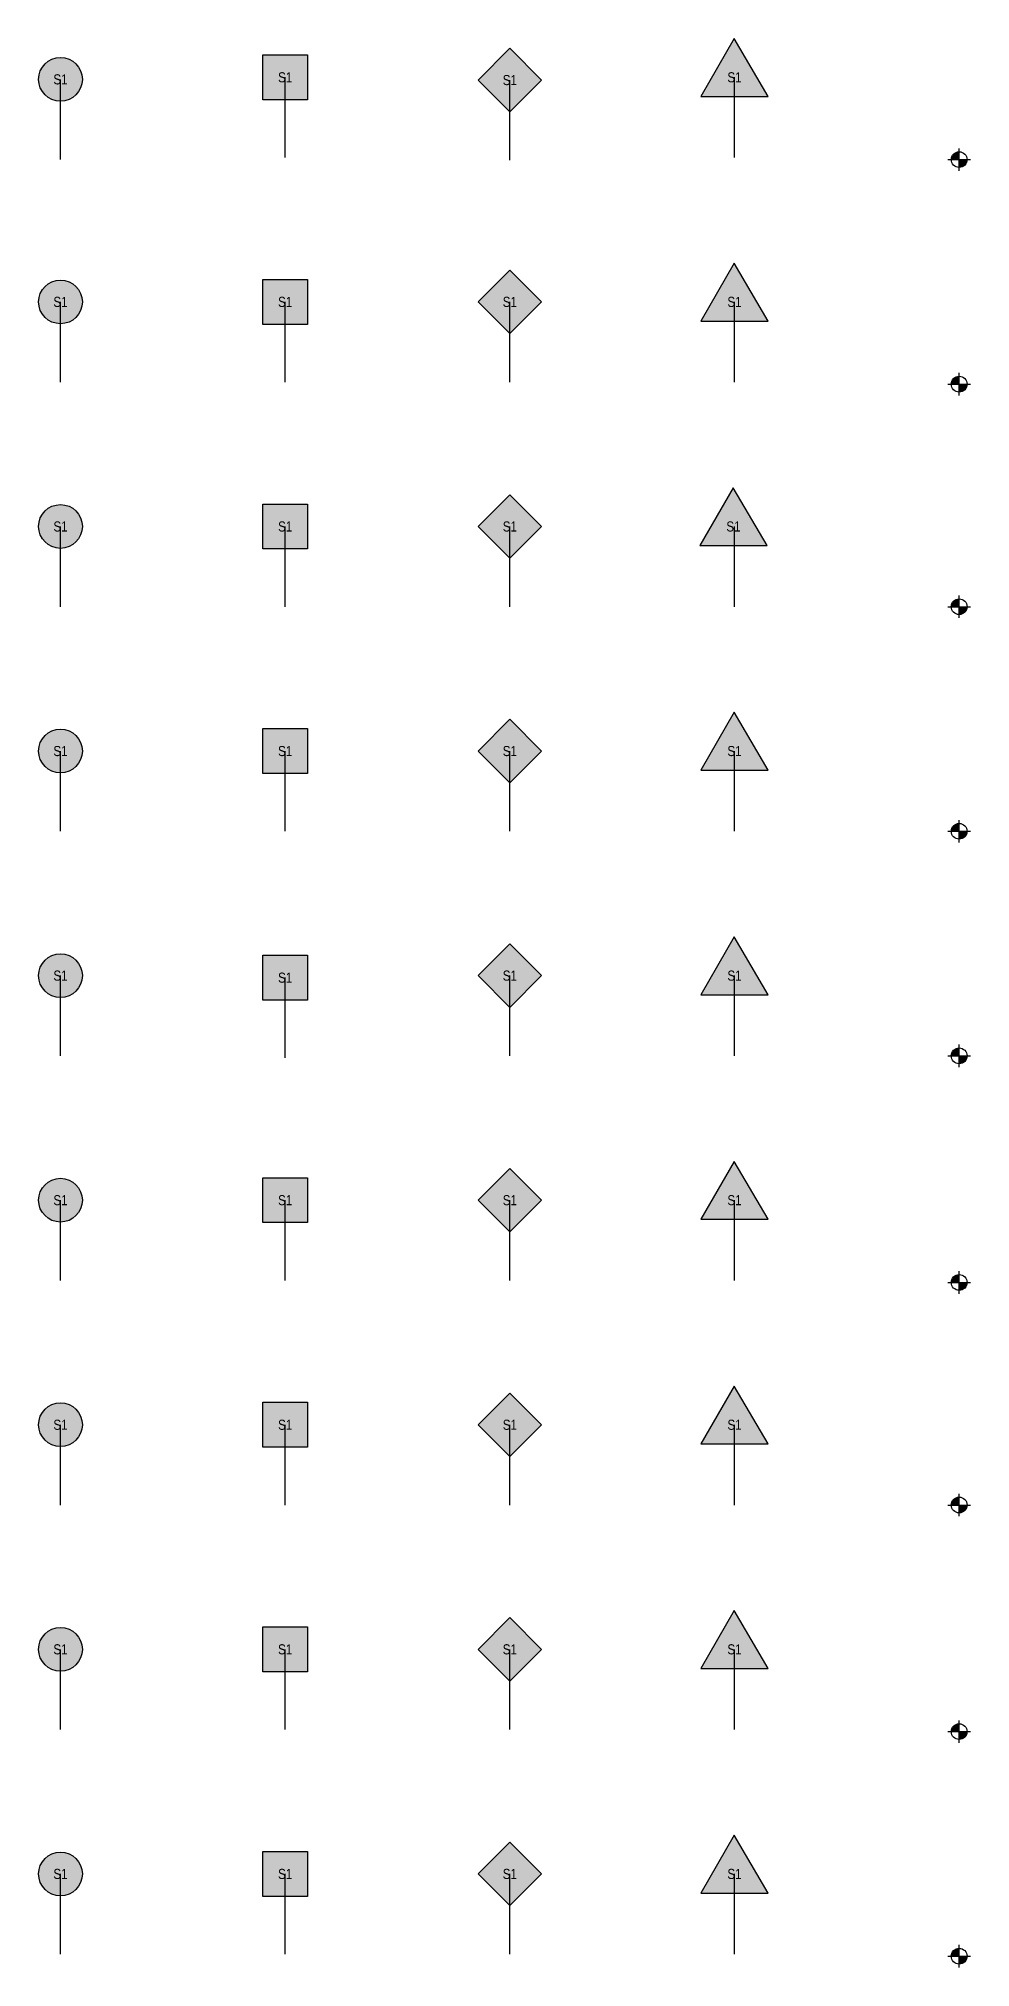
# Model space of a CAD drawing. Extents: x 90 to 505, y -806 to 53.
import ezdxf
from ezdxf.enums import TextEntityAlignment as Align

# ---------------------------------------------------------------- set-up
doc = ezdxf.new("R2010")
doc.units = 0
doc.header["$MEASUREMENT"] = 0
for name, color, linetype, lineweight, true_color in [('AMARELO', 2, 'Continuous', 30, 0xffff00), ('CASTANHO', 7, 'Continuous', 30, 0xa37a29), ('Propecção - Sondagem_Grise', 7, 'Continuous', 30, 0xd1d1d1), ('ROXO', 7, 'Continuous', 30, 0xcb01be)]:
    doc.layers.add(name, color=color, linetype=linetype, lineweight=lineweight, true_color=true_color)
for name, color, linetype, lineweight in [('AZUL', 160, 'Continuous', 30), ('BRANCO', 255, 'Continuous', 30), ('CINZENTO', 253, 'Continuous', 30), ('PRETO', 7, 'Continuous', 30), ('VERDE', 100, 'Continuous', 30), ('VERMELHO', 20, 'Continuous', 30)]:
    doc.layers.add(name, color=color, linetype=linetype, lineweight=lineweight)
doc.styles.add('Prosp', font='ARIALN.TTF')

# ---------------------------------------------------------------- blocks, each defined once
blk = doc.blocks.new('CIRCULO_AMARELO')
at = {"layer": 'Propecção - Sondagem_Grise'}
h = blk.add_hatch(color=256, dxfattribs=at)
h.dxf.hatch_style = 1
h.paths.add_polyline_path([(-9.74, 35.73, 1), (9.74, 35.73, 1)])
at = {"layer": 'AMARELO'}
blk.add_line((0, 0), (0, 35.73), dxfattribs=at)
blk.add_circle((0, 35.73), 9.74, dxfattribs=at)
at = {"layer": 'AMARELO', "style": 'Prosp'}
blk.add_attdef('S1', text='', height=4.5, dxfattribs=at).set_placement((0, 35.73), align=Align.MIDDLE_CENTER)
blk = doc.blocks.new('QUADRADO_AMARELO')
at = {"layer": 'Propecção - Sondagem_Grise'}
h = blk.add_hatch(color=256, dxfattribs=at)
h.dxf.hatch_style = 1
h.paths.add_polyline_path([(-10, 25.73), (10, 25.73), (10, 45.73), (-10, 45.73)])
at = {"layer": 'AMARELO'}
for p, q in [((-10, 45.73), (10, 45.73)), ((-10, 25.73), (-10, 45.73)), ((10, 45.73), (10, 25.73)), ((0, 0), (0, 35.73)), ((10, 25.73), (-10, 25.73))]:
    blk.add_line(p, q, dxfattribs=at)
at = {"layer": 'AMARELO', "style": 'Prosp'}
blk.add_attdef('S1', text='', height=4.5, dxfattribs=at).set_placement((0, 35.73), align=Align.MIDDLE_CENTER)
blk = doc.blocks.new('LOSANGO_AMARELO')
at = {"layer": 'Propecção - Sondagem_Grise'}
h = blk.add_hatch(color=256, dxfattribs=at)
h.dxf.hatch_style = 1
h.paths.add_polyline_path([(-14.14, 35.73), (0, 21.59), (14.14, 35.73), (0, 49.87)])
at = {"layer": 'AMARELO'}
for p, q in [((0, 49.87), (-14.14, 35.73)), ((14.14, 35.73), (0, 49.87)), ((-14.14, 35.73), (0, 21.59)), ((0, 0), (0, 35.73)), ((0, 21.59), (14.14, 35.73))]:
    blk.add_line(p, q, dxfattribs=at)
at = {"layer": 'AMARELO', "style": 'Prosp'}
blk.add_attdef('S1', text='', height=4.5, dxfattribs=at).set_placement((0, 35.73), align=Align.MIDDLE_CENTER)
blk = doc.blocks.new('TRIANGULO_AMARELO')
at = {"layer": 'Propecção - Sondagem_Grise'}
h = blk.add_hatch(color=256, dxfattribs=at)
h.dxf.hatch_style = 1
h.paths.add_polyline_path([(-15, 27.21), (15, 27.21), (-0.12, 52.98)])
at = {"layer": 'AMARELO'}
for p, q in [((-0.12, 52.98), (-15, 27.21)), ((15, 27.21), (-0.12, 52.98)), ((0, 0), (0, 35.73)), ((-15, 27.21), (15, 27.21))]:
    blk.add_line(p, q, dxfattribs=at)
at = {"layer": 'AMARELO', "style": 'Prosp'}
blk.add_attdef('S1', text='', height=4.5, dxfattribs=at).set_placement((0, 35.73), align=Align.MIDDLE_CENTER)
blk = doc.blocks.new('CIRCULO_AZUL')
at = {"layer": 'Propecção - Sondagem_Grise'}
h = blk.add_hatch(color=256, dxfattribs=at)
h.dxf.hatch_style = 1
h.paths.add_polyline_path([(-9.74, 35.73, 1), (9.74, 35.73, 1)])
at = {"layer": 'AZUL'}
blk.add_line((0, 0), (0, 35.73), dxfattribs=at)
blk.add_circle((0, 35.73), 9.74, dxfattribs=at)
at = {"layer": 'AZUL', "style": 'Prosp'}
blk.add_attdef('S1', text='', height=4.5, dxfattribs=at).set_placement((0, 35.73), align=Align.MIDDLE_CENTER)
blk = doc.blocks.new('*U38')
at = {"layer": 'Propecção - Sondagem_Grise'}
h = blk.add_hatch(color=256, dxfattribs=at)
h.dxf.hatch_style = 1
h.paths.add_polyline_path([(10, 45.73), (-10, 45.73), (-10, 25.73), (10, 25.73)])
at = {"layer": 'AZUL'}
for p, q in [((-10, 45.73), (10, 45.73)), ((-10, 25.73), (-10, 45.73)), ((10, 45.73), (10, 25.73)), ((0, 0), (0, 35.73)), ((10, 25.73), (-10, 25.73))]:
    blk.add_line(p, q, dxfattribs=at)
at = {"layer": 'AZUL', "style": 'Prosp'}
blk.add_attdef('S1', text='', height=4.5, dxfattribs=at).set_placement((0, 35.73), align=Align.MIDDLE_CENTER)
blk = doc.blocks.new('*U37')
at = {"layer": 'Propecção - Sondagem_Grise'}
h = blk.add_hatch(color=256, dxfattribs=at)
h.dxf.hatch_style = 1
h.paths.add_polyline_path([(0, 49.87), (-14.14, 35.73), (0, 21.59), (14.14, 35.73)])
at = {"layer": 'AZUL'}
for p, q in [((0, 49.87), (-14.14, 35.73)), ((14.14, 35.73), (0, 49.87)), ((-14.14, 35.73), (0, 21.59)), ((0, 0), (0, 35.73)), ((0, 21.59), (14.14, 35.73))]:
    blk.add_line(p, q, dxfattribs=at)
at = {"layer": 'AZUL', "style": 'Prosp'}
blk.add_attdef('S1', text='', height=4.5, dxfattribs=at).set_placement((0, 35.73), align=Align.MIDDLE_CENTER)
blk = doc.blocks.new('TRIANGULO_AZUL')
at = {"layer": 'Propecção - Sondagem_Grise'}
h = blk.add_hatch(color=256, dxfattribs=at)
h.dxf.hatch_style = 1
h.paths.add_polyline_path([(-0.12, 52.98), (-15, 27.21), (15, 27.21)])
at = {"layer": 'AZUL'}
for p, q in [((-0.12, 52.98), (-15, 27.21)), ((15, 27.21), (-0.12, 52.98)), ((0, 0), (0, 35.73)), ((-15, 27.21), (15, 27.21))]:
    blk.add_line(p, q, dxfattribs=at)
at = {"layer": 'AZUL', "style": 'Prosp'}
blk.add_attdef('S1', text='', height=4.5, dxfattribs=at).set_placement((0, 35.73), align=Align.MIDDLE_CENTER)
blk = doc.blocks.new('CIRCULO_BRANCO')
at = {"layer": 'Propecção - Sondagem_Grise'}
h = blk.add_hatch(color=256, dxfattribs=at)
h.dxf.hatch_style = 1
h.paths.add_polyline_path([(-9.74, 35.73, 1), (9.74, 35.73, 1)])
at = {"layer": 'BRANCO'}
blk.add_line((0, 0), (0, 35.73), dxfattribs=at)
blk.add_circle((0, 35.73), 9.74, dxfattribs=at)
at = {"layer": 'BRANCO', "style": 'Prosp'}
blk.add_attdef('S1', text='', height=4.5, dxfattribs=at).set_placement((0, 35.73), align=Align.MIDDLE_CENTER)
blk = doc.blocks.new('QUADRADO_BRANCO')
at = {"layer": 'Propecção - Sondagem_Grise'}
h = blk.add_hatch(color=256, dxfattribs=at)
h.dxf.hatch_style = 1
h.paths.add_polyline_path([(10, 45.73), (-10, 45.73), (-10, 25.73), (10, 25.73)])
at = {"layer": 'BRANCO'}
for p, q in [((-10, 45.73), (10, 45.73)), ((-10, 25.73), (-10, 45.73)), ((10, 45.73), (10, 25.73)), ((0, 0), (0, 35.73)), ((10, 25.73), (-10, 25.73))]:
    blk.add_line(p, q, dxfattribs=at)
at = {"layer": 'BRANCO', "style": 'Prosp'}
blk.add_attdef('S1', text='', height=4.5, dxfattribs=at).set_placement((0, 35.73), align=Align.MIDDLE_CENTER)
blk = doc.blocks.new('LOSANGO_BRANCO')
at = {"layer": 'Propecção - Sondagem_Grise'}
h = blk.add_hatch(color=256, dxfattribs=at)
h.dxf.hatch_style = 1
h.paths.add_polyline_path([(0, 49.87), (-14.14, 35.73), (0, 21.59), (14.14, 35.73)])
at = {"layer": 'BRANCO'}
for p, q in [((0, 49.87), (-14.14, 35.73)), ((14.14, 35.73), (0, 49.87)), ((-14.14, 35.73), (0, 21.59)), ((0, 0), (0, 35.73)), ((0, 21.59), (14.14, 35.73))]:
    blk.add_line(p, q, dxfattribs=at)
at = {"layer": 'BRANCO', "style": 'Prosp'}
blk.add_attdef('S1', text='', height=4.5, dxfattribs=at).set_placement((0, 35.73), align=Align.MIDDLE_CENTER)
blk = doc.blocks.new('TRIANGULO_BRANCO')
at = {"layer": 'Propecção - Sondagem_Grise'}
h = blk.add_hatch(color=256, dxfattribs=at)
h.dxf.hatch_style = 1
h.paths.add_polyline_path([(-0.12, 52.98), (-15, 27.21), (15, 27.21)])
at = {"layer": 'BRANCO'}
for p, q in [((-0.12, 52.98), (-15, 27.21)), ((15, 27.21), (-0.12, 52.98)), ((0, 0), (0, 35.73)), ((-15, 27.21), (15, 27.21))]:
    blk.add_line(p, q, dxfattribs=at)
at = {"layer": 'BRANCO', "style": 'Prosp'}
blk.add_attdef('S1', text='', height=4.5, dxfattribs=at).set_placement((0, 35.73), align=Align.MIDDLE_CENTER)
blk = doc.blocks.new('CIRCULO_CASTANHO')
at = {"layer": 'Propecção - Sondagem_Grise'}
h = blk.add_hatch(color=256, dxfattribs=at)
h.dxf.hatch_style = 1
h.paths.add_polyline_path([(-9.74, 35.73, 1), (9.74, 35.73, 1)])
at = {"layer": 'CASTANHO'}
blk.add_line((0, 0), (0, 35.73), dxfattribs=at)
blk.add_circle((0, 35.73), 9.74, dxfattribs=at)
at = {"layer": 'CASTANHO', "style": 'Prosp'}
blk.add_attdef('S1', text='', height=4.5, dxfattribs=at).set_placement((0, 35.73), align=Align.MIDDLE_CENTER)
blk = doc.blocks.new('QUADRADO_CASTANHO')
at = {"layer": 'Propecção - Sondagem_Grise'}
h = blk.add_hatch(color=256, dxfattribs=at)
h.dxf.hatch_style = 1
h.paths.add_polyline_path([(10, 45.73), (-10, 45.73), (-10, 25.73), (10, 25.73)])
at = {"layer": 'CASTANHO'}
for p, q in [((-10, 45.73), (10, 45.73)), ((-10, 25.73), (-10, 45.73)), ((10, 45.73), (10, 25.73)), ((0, 0), (0, 35.73)), ((10, 25.73), (-10, 25.73))]:
    blk.add_line(p, q, dxfattribs=at)
at = {"layer": 'CASTANHO', "style": 'Prosp'}
blk.add_attdef('S1', text='', height=4.5, dxfattribs=at).set_placement((0, 35.73), align=Align.MIDDLE_CENTER)
blk = doc.blocks.new('LOSANGO_CASTANHO')
at = {"layer": 'Propecção - Sondagem_Grise'}
h = blk.add_hatch(color=256, dxfattribs=at)
h.dxf.hatch_style = 1
h.paths.add_polyline_path([(0, 49.87), (-14.14, 35.73), (0, 21.59), (14.14, 35.73)])
at = {"layer": 'CASTANHO'}
for p, q in [((0, 49.87), (-14.14, 35.73)), ((14.14, 35.73), (0, 49.87)), ((-14.14, 35.73), (0, 21.59)), ((0, 0), (0, 35.73)), ((0, 21.59), (14.14, 35.73))]:
    blk.add_line(p, q, dxfattribs=at)
at = {"layer": 'CASTANHO', "style": 'Prosp'}
blk.add_attdef('S1', text='', height=4.5, dxfattribs=at).set_placement((0, 35.73), align=Align.MIDDLE_CENTER)
blk = doc.blocks.new('TRIANGULO_CASTANHO')
at = {"layer": 'Propecção - Sondagem_Grise'}
h = blk.add_hatch(color=256, dxfattribs=at)
h.dxf.hatch_style = 1
h.paths.add_polyline_path([(-0.12, 52.98), (-15, 27.21), (15, 27.21)])
at = {"layer": 'CASTANHO'}
for p, q in [((-0.12, 52.98), (-15, 27.21)), ((15, 27.21), (-0.12, 52.98)), ((0, 0), (0, 35.73)), ((-15, 27.21), (15, 27.21))]:
    blk.add_line(p, q, dxfattribs=at)
at = {"layer": 'CASTANHO', "style": 'Prosp'}
blk.add_attdef('S1', text='', height=4.5, dxfattribs=at).set_placement((0, 35.73), align=Align.MIDDLE_CENTER)
blk = doc.blocks.new('CIRCULO_CINZENTO')
at = {"layer": 'Propecção - Sondagem_Grise'}
h = blk.add_hatch(color=256, dxfattribs=at)
h.dxf.hatch_style = 1
h.paths.add_polyline_path([(-9.74, 35.73, 1), (9.74, 35.73, 1)])
at = {"layer": 'CINZENTO'}
blk.add_line((0, 0), (0, 35.73), dxfattribs=at)
blk.add_circle((0, 35.73), 9.74, dxfattribs=at)
at = {"layer": 'CINZENTO', "style": 'Prosp'}
blk.add_attdef('S1', text='', height=4.5, dxfattribs=at).set_placement((0, 35.73), align=Align.MIDDLE_CENTER)
blk = doc.blocks.new('QUADRADO_CINZENTO')
at = {"layer": 'Propecção - Sondagem_Grise'}
h = blk.add_hatch(color=256, dxfattribs=at)
h.dxf.hatch_style = 1
h.paths.add_polyline_path([(10, 44.82), (-10, 44.82), (-10, 24.82), (10, 24.82)])
at = {"layer": 'CINZENTO'}
for p, q in [((-10, 44.82), (10, 44.82)), ((-10, 24.82), (-10, 44.82)), ((10, 44.82), (10, 24.82)), ((0, -0.91), (0, 34.82)), ((10, 24.82), (-10, 24.82))]:
    blk.add_line(p, q, dxfattribs=at)
at = {"layer": 'CINZENTO', "style": 'Prosp'}
blk.add_attdef('S1', text='', height=4.5, dxfattribs=at).set_placement((0, 34.82), align=Align.MIDDLE_CENTER)
blk = doc.blocks.new('LOSANGO_CINZENTO')
at = {"layer": 'Propecção - Sondagem_Grise'}
h = blk.add_hatch(color=256, dxfattribs=at)
h.dxf.hatch_style = 1
h.paths.add_polyline_path([(0, 49.87), (-14.14, 35.73), (0, 21.59), (14.14, 35.73)])
at = {"layer": 'CINZENTO'}
for p, q in [((0, 49.87), (-14.14, 35.73)), ((14.14, 35.73), (0, 49.87)), ((-14.14, 35.73), (0, 21.59)), ((0, 0), (0, 35.73)), ((0, 21.59), (14.14, 35.73))]:
    blk.add_line(p, q, dxfattribs=at)
at = {"layer": 'CINZENTO', "style": 'Prosp'}
blk.add_attdef('S1', text='', height=4.5, dxfattribs=at).set_placement((0, 35.73), align=Align.MIDDLE_CENTER)
blk = doc.blocks.new('TRIANGULO_CINZENTO')
at = {"layer": 'Propecção - Sondagem_Grise'}
h = blk.add_hatch(color=256, dxfattribs=at)
h.dxf.hatch_style = 1
h.paths.add_polyline_path([(-0.12, 52.98), (-15, 27.21), (15, 27.21)])
at = {"layer": 'CINZENTO'}
for p, q in [((-0.12, 52.98), (-15, 27.21)), ((15, 27.21), (-0.12, 52.98)), ((0, 0), (0, 35.73)), ((-15, 27.21), (15, 27.21))]:
    blk.add_line(p, q, dxfattribs=at)
at = {"layer": 'CINZENTO', "style": 'Prosp'}
blk.add_attdef('S1', text='', height=4.5, dxfattribs=at).set_placement((0, 35.73), align=Align.MIDDLE_CENTER)
blk = doc.blocks.new('CIRCULO_PRETO')
at = {"layer": 'Propecção - Sondagem_Grise'}
h = blk.add_hatch(color=256, dxfattribs=at)
h.dxf.hatch_style = 1
h.paths.add_polyline_path([(-9.74, 35.73, 1), (9.74, 35.73, 1)])
at = {"layer": 'PRETO'}
blk.add_line((0, 0), (0, 35.73), dxfattribs=at)
blk.add_circle((0, 35.73), 9.74, dxfattribs=at)
at = {"layer": 'PRETO', "style": 'Prosp'}
blk.add_attdef('S1', text='', height=4.5, dxfattribs=at).set_placement((0, 35.73), align=Align.MIDDLE_CENTER)
blk = doc.blocks.new('QUADRADO_PRETO')
at = {"layer": 'Propecção - Sondagem_Grise'}
h = blk.add_hatch(color=256, dxfattribs=at)
h.dxf.hatch_style = 1
h.paths.add_polyline_path([(10, 45.73), (-10, 45.73), (-10, 25.73), (10, 25.73)])
at = {"layer": 'PRETO'}
for p, q in [((-10, 45.73), (10, 45.73)), ((-10, 25.73), (-10, 45.73)), ((10, 45.73), (10, 25.73)), ((0, 0), (0, 35.73)), ((10, 25.73), (-10, 25.73))]:
    blk.add_line(p, q, dxfattribs=at)
at = {"layer": 'PRETO', "style": 'Prosp'}
blk.add_attdef('S1', text='', height=4.5, dxfattribs=at).set_placement((0, 35.73), align=Align.MIDDLE_CENTER)
blk = doc.blocks.new('LOSANGO_PRETO')
at = {"layer": 'Propecção - Sondagem_Grise'}
h = blk.add_hatch(color=256, dxfattribs=at)
h.dxf.hatch_style = 1
h.paths.add_polyline_path([(0, 49.87), (-14.14, 35.73), (0, 21.59), (14.14, 35.73)])
at = {"layer": 'PRETO'}
for p, q in [((0, 49.87), (-14.14, 35.73)), ((14.14, 35.73), (0, 49.87)), ((-14.14, 35.73), (0, 21.59)), ((0, 0), (0, 35.73)), ((0, 21.59), (14.14, 35.73))]:
    blk.add_line(p, q, dxfattribs=at)
at = {"layer": 'PRETO', "style": 'Prosp'}
blk.add_attdef('S1', text='', height=4.5, dxfattribs=at).set_placement((0, 35.73), align=Align.MIDDLE_CENTER)
blk = doc.blocks.new('TRIANGULO_PRETO')
at = {"layer": 'Propecção - Sondagem_Grise'}
h = blk.add_hatch(color=256, dxfattribs=at)
h.dxf.hatch_style = 1
h.paths.add_polyline_path([(-0.12, 52.98), (-15, 27.21), (15, 27.21)])
at = {"layer": 'PRETO'}
for p, q in [((-0.12, 52.98), (-15, 27.21)), ((15, 27.21), (-0.12, 52.98)), ((0, 0), (0, 35.73)), ((-15, 27.21), (15, 27.21))]:
    blk.add_line(p, q, dxfattribs=at)
at = {"layer": 'PRETO', "style": 'Prosp'}
blk.add_attdef('S1', text='', height=4.5, dxfattribs=at).set_placement((0, 35.73), align=Align.MIDDLE_CENTER)
blk = doc.blocks.new('CIRCULO_ROXO')
at = {"layer": 'Propecção - Sondagem_Grise'}
h = blk.add_hatch(color=256, dxfattribs=at)
h.dxf.hatch_style = 1
h.paths.add_polyline_path([(-9.74, 35.73, 1), (9.74, 35.73, 1)])
at = {"layer": 'ROXO'}
blk.add_line((0, 0), (0, 35.73), dxfattribs=at)
blk.add_circle((0, 35.73), 9.74, dxfattribs=at)
at = {"layer": 'ROXO', "style": 'Prosp'}
blk.add_attdef('S1', text='', height=4.5, dxfattribs=at).set_placement((0, 35.73), align=Align.MIDDLE_CENTER)
blk = doc.blocks.new('QUADRADO_ROXO')
at = {"layer": 'Propecção - Sondagem_Grise'}
h = blk.add_hatch(color=256, dxfattribs=at)
h.dxf.hatch_style = 1
h.paths.add_polyline_path([(10, 45.73), (-10, 45.73), (-10, 25.73), (10, 25.73)])
at = {"layer": 'ROXO'}
for p, q in [((-10, 45.73), (10, 45.73)), ((-10, 25.73), (-10, 45.73)), ((10, 45.73), (10, 25.73)), ((0, 0), (0, 35.73)), ((10, 25.73), (-10, 25.73))]:
    blk.add_line(p, q, dxfattribs=at)
at = {"layer": 'ROXO', "style": 'Prosp'}
blk.add_attdef('S1', text='', height=4.5, dxfattribs=at).set_placement((0, 35.73), align=Align.MIDDLE_CENTER)
blk = doc.blocks.new('LOSANGO_ROXO')
at = {"layer": 'Propecção - Sondagem_Grise'}
h = blk.add_hatch(color=256, dxfattribs=at)
h.dxf.hatch_style = 1
h.paths.add_polyline_path([(0, 49.87), (-14.14, 35.73), (0, 21.59), (14.14, 35.73)])
at = {"layer": 'ROXO'}
for p, q in [((0, 49.87), (-14.14, 35.73)), ((14.14, 35.73), (0, 49.87)), ((-14.14, 35.73), (0, 21.59)), ((0, 0), (0, 35.73)), ((0, 21.59), (14.14, 35.73))]:
    blk.add_line(p, q, dxfattribs=at)
at = {"layer": 'ROXO', "style": 'Prosp'}
blk.add_attdef('S1', text='', height=4.5, dxfattribs=at).set_placement((0, 35.73), align=Align.MIDDLE_CENTER)
blk = doc.blocks.new('TRIANGULO_ROXO')
at = {"layer": 'Propecção - Sondagem_Grise'}
h = blk.add_hatch(color=256, dxfattribs=at)
h.dxf.hatch_style = 1
h.paths.add_polyline_path([(-0.6, 52.98), (-15.47, 27.21), (14.53, 27.21)])
at = {"layer": 'ROXO'}
for p, q in [((-0.6, 52.98), (-15.47, 27.21)), ((14.53, 27.21), (-0.6, 52.98)), ((0, 0), (0, 35.73)), ((-15.47, 27.21), (14.53, 27.21))]:
    blk.add_line(p, q, dxfattribs=at)
at = {"layer": 'ROXO', "style": 'Prosp'}
blk.add_attdef('S1', text='', height=4.5, dxfattribs=at).set_placement((-0.47, 35.73), align=Align.MIDDLE_CENTER)
blk = doc.blocks.new('CIRCULO_VERDE')
at = {"layer": 'Propecção - Sondagem_Grise'}
h = blk.add_hatch(color=256, dxfattribs=at)
h.dxf.hatch_style = 1
h.paths.add_polyline_path([(-9.74, 35.73, 1), (9.74, 35.73, 1)])
at = {"layer": 'VERDE'}
blk.add_line((0, 0), (0, 35.73), dxfattribs=at)
blk.add_circle((0, 35.73), 9.74, dxfattribs=at)
at = {"layer": 'VERDE', "style": 'Prosp'}
blk.add_attdef('S1', text='', height=4.5, dxfattribs=at).set_placement((0, 35.73), align=Align.MIDDLE_CENTER)
blk = doc.blocks.new('QUADRADO_VERDE')
at = {"layer": 'Propecção - Sondagem_Grise'}
h = blk.add_hatch(color=256, dxfattribs=at)
h.dxf.hatch_style = 1
h.paths.add_polyline_path([(10, 45.73), (-10, 45.73), (-10, 25.73), (10, 25.73)])
at = {"layer": 'VERDE'}
for p, q in [((-10, 45.73), (10, 45.73)), ((-10, 25.73), (-10, 45.73)), ((10, 45.73), (10, 25.73)), ((0, 0), (0, 35.73)), ((10, 25.73), (-10, 25.73))]:
    blk.add_line(p, q, dxfattribs=at)
at = {"layer": 'VERDE', "style": 'Prosp'}
blk.add_attdef('S1', text='', height=4.5, dxfattribs=at).set_placement((0, 35.73), align=Align.MIDDLE_CENTER)
blk = doc.blocks.new('LOSANGO_VERDE')
at = {"layer": 'Propecção - Sondagem_Grise'}
h = blk.add_hatch(color=256, dxfattribs=at)
h.dxf.hatch_style = 1
h.paths.add_polyline_path([(0, 49.87), (-14.14, 35.73), (0, 21.59), (14.14, 35.73)])
at = {"layer": 'VERDE'}
for p, q in [((0, 49.87), (-14.14, 35.73)), ((14.14, 35.73), (0, 49.87)), ((-14.14, 35.73), (0, 21.59)), ((0, 0), (0, 35.73)), ((0, 21.59), (14.14, 35.73))]:
    blk.add_line(p, q, dxfattribs=at)
at = {"layer": 'VERDE', "style": 'Prosp'}
blk.add_attdef('S1', text='', height=4.5, dxfattribs=at).set_placement((0, 35.73), align=Align.MIDDLE_CENTER)
blk = doc.blocks.new('TRIANGULO_VERDE')
at = {"layer": 'Propecção - Sondagem_Grise'}
h = blk.add_hatch(color=256, dxfattribs=at)
h.dxf.hatch_style = 1
h.paths.add_polyline_path([(-0.12, 52.98), (-15, 27.21), (15, 27.21)])
at = {"layer": 'VERDE'}
for p, q in [((-0.12, 52.98), (-15, 27.21)), ((15, 27.21), (-0.12, 52.98)), ((0, 0), (0, 35.73)), ((-15, 27.21), (15, 27.21))]:
    blk.add_line(p, q, dxfattribs=at)
at = {"layer": 'VERDE', "style": 'Prosp'}
blk.add_attdef('S1', text='', height=4.5, dxfattribs=at).set_placement((0, 35.73), align=Align.MIDDLE_CENTER)
blk = doc.blocks.new('TRIANGULO_VERMELHO')
at = {"layer": 'Propecção - Sondagem_Grise'}
h = blk.add_hatch(color=256, dxfattribs=at)
h.dxf.hatch_style = 1
h.paths.add_polyline_path([(-0.12, 52.98), (-15, 27.21), (15, 27.21)])
at = {"layer": 'VERMELHO'}
for p, q in [((-0.12, 52.98), (-15, 27.21)), ((15, 27.21), (-0.12, 52.98)), ((0, 0), (0, 35.73)), ((-15, 27.21), (15, 27.21))]:
    blk.add_line(p, q, dxfattribs=at)
at = {"layer": 'VERMELHO', "style": 'Prosp'}
blk.add_attdef('S1', text='', height=4.5, dxfattribs=at).set_placement((0, 35.73), align=Align.MIDDLE_CENTER)
blk = doc.blocks.new('LOSANGO_VERMELHO')
at = {"layer": 'Propecção - Sondagem_Grise'}
h = blk.add_hatch(color=256, dxfattribs=at)
h.dxf.hatch_style = 1
h.paths.add_polyline_path([(0, 48.65), (-14.14, 34.51), (0, 20.37), (14.14, 34.51)])
at = {"layer": 'VERMELHO'}
for p, q in [((0, 48.65), (-14.14, 34.51)), ((14.14, 34.51), (0, 48.65)), ((-14.14, 34.51), (0, 20.37)), ((0, -1.22), (0, 34.51)), ((0, 20.37), (14.14, 34.51))]:
    blk.add_line(p, q, dxfattribs=at)
at = {"layer": 'VERMELHO', "style": 'Prosp'}
blk.add_attdef('S1', text='', height=4.5, dxfattribs=at).set_placement((0, 34.51), align=Align.MIDDLE_CENTER)
blk = doc.blocks.new('QUADRADO_VERMELHO')
at = {"layer": 'Propecção - Sondagem_Grise'}
h = blk.add_hatch(color=256, dxfattribs=at)
h.dxf.hatch_style = 1
h.paths.add_polyline_path([(10, 45.73), (-10, 45.73), (-10, 25.73), (10, 25.73)])
at = {"layer": 'VERMELHO'}
for p, q in [((-10, 45.73), (10, 45.73)), ((-10, 25.73), (-10, 45.73)), ((10, 45.73), (10, 25.73)), ((0, 0), (0, 35.73)), ((10, 25.73), (-10, 25.73))]:
    blk.add_line(p, q, dxfattribs=at)
at = {"layer": 'VERMELHO', "style": 'Prosp'}
blk.add_attdef('S1', text='', height=4.5, dxfattribs=at).set_placement((0, 35.73), align=Align.MIDDLE_CENTER)
blk = doc.blocks.new('CIRCULO_VERMELHO')
at = {"layer": 'Propecção - Sondagem_Grise'}
h = blk.add_hatch(color=256, dxfattribs=at)
h.dxf.hatch_style = 1
h.paths.add_polyline_path([(-9.74, 35.73, 1), (9.74, 35.73, 1)])
at = {"layer": 'VERMELHO'}
blk.add_line((0, 0), (0, 35.73), dxfattribs=at)
blk.add_circle((0, 35.73), 9.74, dxfattribs=at)
at = {"layer": 'VERMELHO', "style": 'Prosp'}
blk.add_attdef('S1', text='', height=4.5, dxfattribs=at).set_placement((0, 35.73), align=Align.MIDDLE_CENTER)
blk = doc.blocks.new('MIRA_VERMELHO')
at = {"layer": 'VERMELHO'}
h = blk.add_hatch(color=256, dxfattribs=at)
h.dxf.hatch_style = 1
h.paths.add_polyline_path([(0, 0), (0, -3.5, 0.414214), (3.5, 0)])
h.paths.add_polyline_path([(0, 3.5, 0.414214), (-3.5, 0), (0, 0)])
for p, q in [((-5, 0), (5, 0)), ((0, -5), (0, 5))]:
    blk.add_line(p, q, dxfattribs=at)
blk.add_circle((0, 0), 3.5, dxfattribs=at)
blk = doc.blocks.new('MIRA_VERDE')
at = {"layer": 'VERDE'}
h = blk.add_hatch(color=256, dxfattribs=at)
h.dxf.hatch_style = 1
h.paths.add_polyline_path([(0, 0), (0, -3.5, 0.414214), (3.5, 0)])
h.paths.add_polyline_path([(0, 3.5, 0.414214), (-3.5, 0), (0, 0)])
for p, q in [((-5, 0), (5, 0)), ((0, -5), (0, 5))]:
    blk.add_line(p, q, dxfattribs=at)
blk.add_circle((0, 0), 3.5, dxfattribs=at)
blk = doc.blocks.new('MIRA_CINZENTO')
at = {"layer": 'CINZENTO'}
h = blk.add_hatch(color=256, dxfattribs=at)
h.dxf.hatch_style = 1
h.paths.add_polyline_path([(0, 0), (0, -3.5, 0.414214), (3.5, 0)])
h.paths.add_polyline_path([(0, 3.5, 0.414214), (-3.5, 0), (0, 0)])
for p, q in [((-5, 0), (5, 0)), ((0, -5), (0, 5))]:
    blk.add_line(p, q, dxfattribs=at)
blk.add_circle((0, 0), 3.5, dxfattribs=at)
blk = doc.blocks.new('MIRA_PRETO')
at = {"layer": 'PRETO'}
h = blk.add_hatch(color=256, dxfattribs=at)
h.dxf.hatch_style = 1
h.paths.add_polyline_path([(0, 0), (0, -3.5, 0.414214), (3.5, 0)])
h.paths.add_polyline_path([(0, 3.5, 0.414214), (-3.5, 0), (0, 0)])
for p, q in [((-5, 0), (5, 0)), ((0, -5), (0, 5))]:
    blk.add_line(p, q, dxfattribs=at)
blk.add_circle((0, 0), 3.5, dxfattribs=at)
blk = doc.blocks.new('MIRA_ROXO')
at = {"layer": 'ROXO'}
h = blk.add_hatch(color=256, dxfattribs=at)
h.dxf.hatch_style = 1
h.paths.add_polyline_path([(0, 0), (0, -3.5, 0.414214), (3.5, 0)])
h.paths.add_polyline_path([(0, 3.5, 0.414214), (-3.5, 0), (0, 0)])
for p, q in [((-5, 0), (5, 0)), ((0, -5), (0, 5))]:
    blk.add_line(p, q, dxfattribs=at)
blk.add_circle((0, 0), 3.5, dxfattribs=at)
blk = doc.blocks.new('MIRA_CASTANHO')
at = {"layer": 'CASTANHO'}
h = blk.add_hatch(color=256, dxfattribs=at)
h.dxf.hatch_style = 1
h.paths.add_polyline_path([(0, 0), (0, -3.5, 0.414214), (3.5, 0)])
h.paths.add_polyline_path([(0, 3.5, 0.414214), (-3.5, 0), (0, 0)])
for p, q in [((-5, 0), (5, 0)), ((0, -5), (0, 5))]:
    blk.add_line(p, q, dxfattribs=at)
blk.add_circle((0, 0), 3.5, dxfattribs=at)
blk = doc.blocks.new('MIRA_BRANCO')
at = {"layer": 'BRANCO'}
h = blk.add_hatch(color=256, dxfattribs=at)
h.dxf.hatch_style = 1
h.paths.add_polyline_path([(0, 0), (0, -3.5, 0.414214), (3.5, 0)])
h.paths.add_polyline_path([(0, 3.5, 0.414214), (-3.5, 0), (0, 0)])
for p, q in [((-5, 0), (5, 0)), ((0, -5), (0, 5))]:
    blk.add_line(p, q, dxfattribs=at)
blk.add_circle((0, 0), 3.5, dxfattribs=at)
blk = doc.blocks.new('MIRA_AZUL')
at = {"layer": 'AZUL'}
h = blk.add_hatch(color=256, dxfattribs=at)
h.dxf.hatch_style = 1
h.paths.add_polyline_path([(0, 0), (0, -3.5, 0.414214), (3.5, 0)])
h.paths.add_polyline_path([(0, 3.5, 0.414214), (-3.5, 0), (0, 0)])
for p, q in [((-5, 0), (5, 0)), ((0, -5), (0, 5))]:
    blk.add_line(p, q, dxfattribs=at)
blk.add_circle((0, 0), 3.5, dxfattribs=at)
blk = doc.blocks.new('MIRA_AMARELO')
at = {"layer": 'AMARELO'}
h = blk.add_hatch(color=256, dxfattribs=at)
h.dxf.hatch_style = 1
h.paths.add_polyline_path([(0, 0), (0, -3.5, 0.414214), (3.5, 0)])
h.paths.add_polyline_path([(0, 3.5, 0.414214), (-3.5, 0), (0, 0)])
for p, q in [((-5, 0), (5, 0)), ((0, -5), (0, 5))]:
    blk.add_line(p, q, dxfattribs=at)
blk.add_circle((0, 0), 3.5, dxfattribs=at)

msp = doc.modelspace()

# ---------------------------------------------------------------- block references
for name, p in [('TRIANGULO_VERMELHO', (400, 0)), ('CIRCULO_VERMELHO', (100, -0.91)), ('QUADRADO_VERMELHO', (200, 0)), ('LOSANGO_VERMELHO', (300, 0)), ('LOSANGO_VERDE', (300, -100)), ('TRIANGULO_VERDE', (400, -100)), ('CIRCULO_VERDE', (100, -100)), ('QUADRADO_VERDE', (200, -100)), ('CIRCULO_ROXO', (100, -200)), ('QUADRADO_ROXO', (200, -200)), ('LOSANGO_ROXO', (300, -200)), ('TRIANGULO_ROXO', (400, -200)), ('TRIANGULO_PRETO', (400, -300)), ('CIRCULO_PRETO', (100, -300)), ('QUADRADO_PRETO', (200, -300)), ('LOSANGO_PRETO', (300, -300)), ('LOSANGO_CINZENTO', (300, -400)), ('TRIANGULO_CINZENTO', (400, -400)), ('CIRCULO_CINZENTO', (100, -400)), ('QUADRADO_CINZENTO', (200, -400)), ('CIRCULO_CASTANHO', (100, -500)), ('QUADRADO_CASTANHO', (200, -500)), ('LOSANGO_CASTANHO', (300, -500)), ('TRIANGULO_CASTANHO', (400, -500)), ('TRIANGULO_BRANCO', (400, -600)), ('CIRCULO_BRANCO', (100, -600)), ('QUADRADO_BRANCO', (200, -600)), ('LOSANGO_BRANCO', (300, -600)), ('*U37', (300, -700)), ('TRIANGULO_AZUL', (400, -700)), ('CIRCULO_AZUL', (100, -700)), ('*U38', (200, -700)), ('TRIANGULO_AMARELO', (400, -800)), ('CIRCULO_AMARELO', (100, -800)), ('QUADRADO_AMARELO', (200, -800)), ('LOSANGO_AMARELO', (300, -800))]:
    msp.add_blockref(name, p).add_auto_attribs({'S1': 'S1'})
for name, p in [('MIRA_VERMELHO', (500, -0.91)), ('MIRA_VERDE', (500, -100.91)), ('MIRA_ROXO', (500, -200)), ('MIRA_PRETO', (500, -300)), ('MIRA_CINZENTO', (500, -400)), ('MIRA_CASTANHO', (500, -500.91)), ('MIRA_BRANCO', (500, -600)), ('MIRA_AZUL', (500, -700.91)), ('MIRA_AMARELO', (500, -800.91))]:
    msp.add_blockref(name, p)

doc.saveas('drawing.dxf')
